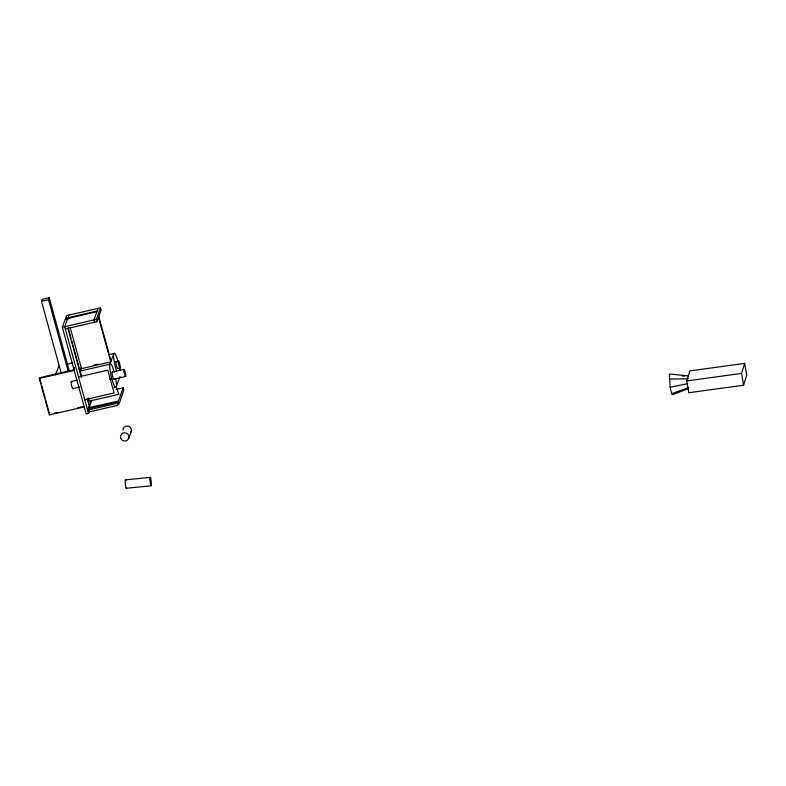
<?xml version="1.0" encoding="UTF-8"?>
<svg xmlns="http://www.w3.org/2000/svg" width="786" height="786" viewBox="0 0 786 786"><rect width="100%" height="100%" fill="white"/><g stroke="black" fill="none" stroke-linecap="round" stroke-linejoin="round"><path stroke-width="1.18" d="M688.153 388.579L672.826 394.641L671.666 393.688L670.163 387.233L669.308 373.979L688.33 375.905M686.768 380.925L689.892 370.894L744.686 363.407L746.7 375.217L743.576 385.238L688.782 392.735L686.768 380.925L741.562 373.429L744.686 363.407M61.249 373.232L41.481 301.333L42.198 299.348L49.233 297.717L69.001 369.617L68.274 371.601L48.516 299.702L49.233 297.717M84.495 406.804L49.341 414.949L39.3 378.43L39.536 377.771L74.699 369.617M89.172 411.687L88.533 413.456L86.185 413.996L62.34 327.261L65.336 318.978L96.983 311.649M68.883 315.127L64.688 326.721L88.533 413.456M55.56 374.883L58.754 366.05M49.341 414.949L49.577 414.291M73.137 370.815L74.336 367.504M98.181 308.328L93.986 319.931L94.615 322.211M65.317 329L96.953 321.671L96.324 319.381L100.529 307.788L66.545 315.667L65.582 318.32L97.218 310.981M96.953 321.671L101.148 310.067L100.529 307.788M81.724 367.986L80.644 370.972L109.942 364.183L113.783 353.582L109.097 354.663M87.305 410.891L89.182 405.714L87.236 398.649M90.999 400.703L89.427 405.055L87.806 399.16M87.904 411.176L91.903 400.133M88.454 397.952L89.604 401.076L118.902 394.277L116.22 387.007L120.062 376.406M88.926 408.936L89.172 409.663L88.906 407.649L118.401 401.066L123.196 387.822L116.161 389.453M128.825 438.087L131.291 431.259M671.666 393.688L688.556 387.577M41.481 301.333L48.516 299.702M62.34 327.261L96.324 319.381M66.957 364.154L72.823 362.788M93.446 365.274L98.132 364.183M39.3 378.43L74.454 370.285M115.984 361.57L118.322 361.029M78.492 376.936L107.79 370.147L114.058 392.971L84.76 399.76M120.209 367.877L117.861 368.418A3.655 0.59 77 0 1 116.141 364.144A3.655 0.59 77 0 1 116.76 362.425M71.251 381.534L77.107 380.178M112.27 372.033L123.982 369.312M109.539 379.451L111.887 378.911M72.882 388.667L79.917 387.036M113.901 379.157L125.613 376.445A3.655 0.59 77 0 0 124.905 371.031A3.655 0.59 77 0 0 123.883 371.159A3.655 0.59 77 0 0 125.613 376.445M113.872 387.547L116.22 387.007M54.263 413.2L57.781 412.385M77.706 407.767L82.392 406.686M118.401 401.066L118.155 401.734L88.857 408.524L89.034 409.054M670.163 387.233L687.652 383.715M125.396 479.863L150.313 477.377M126.241 488.283L151.158 485.787M669.181 379.068L688.261 378.823M682.052 375.885L684.36 376.072M89.152 408.298L88.985 408.759M89.103 407.865L89.221 408.121M89.24 410.204L89.014 409.368M123.196 387.822L123.824 390.102L119.03 404.161L118.155 401.734M98.496 315.599L111.023 361.196M98.25 316.267L110.787 361.865L79.14 369.194A2.437 0.58 -15.4 0 1 81.115 368.153M70.239 327.733L81.489 368.654M68.146 327.654L71.035 338.167M71.683 340.505L79.062 367.367M79.386 368.536L81.331 375.6M67.91 328.322L81.41 377.447M39.536 377.771L41.157 383.656M41.805 386.014L45.048 397.795M45.696 400.153L49.253 413.112M741.562 373.429L743.576 385.238M122.95 429.971A4.264 4.087 19.9 0 1 128.816 426.336A4.264 4.087 19.9 0 1 130.191 433.076M80.722 376.661A12.193 1.975 77 0 1 81.066 370.501M115.689 378.43A12.193 1.975 77 0 1 114.176 385.464A12.193 1.975 77 0 1 109.726 366.001A12.193 1.975 77 0 1 114.284 372.279M73.069 388.146A3.655 0.59 77 0 1 72.047 387.203A3.655 0.59 77 0 1 71.064 382.418A3.655 0.59 77 0 1 71.909 382.527M114.088 378.646A3.655 0.59 77 0 1 112.496 375.669A3.655 0.59 77 0 1 112.673 372.466M126.487 487.968A4.264 0.55 84.3 0 1 125.288 483.577A4.264 0.55 84.3 0 1 125.888 480.659M116.574 371.149A12.193 1.975 77 0 1 113.626 354.329A12.193 1.975 77 0 1 117.841 360.695M119.531 367.828A12.193 1.975 77 0 1 119.983 370.717M89.123 409.801L88.287 412.119L117.586 405.33L118.421 403.012L89.123 409.801M121.044 438.863A4.264 4.087 19.9 0 0 128.403 439.069A4.264 4.087 19.9 0 0 124.719 432.811A4.264 4.087 19.9 0 0 121.044 438.863M149.969 479.057A4.264 0.55 84.3 0 0 151.02 485.807A4.264 0.55 84.3 0 0 151.01 479.912A4.264 0.55 84.3 0 0 149.969 479.057M66.309 319.283A2.437 0.58 -15.4 0 0 70.033 317.888A2.437 0.58 -15.4 0 0 66.722 318.134A2.437 0.58 -15.4 0 0 66.309 319.283M118.342 362.729A3.655 0.59 77 0 0 120.081 368.015A3.655 0.59 77 0 0 119.364 362.601A3.655 0.59 77 0 0 118.342 362.729"/></g></svg>
